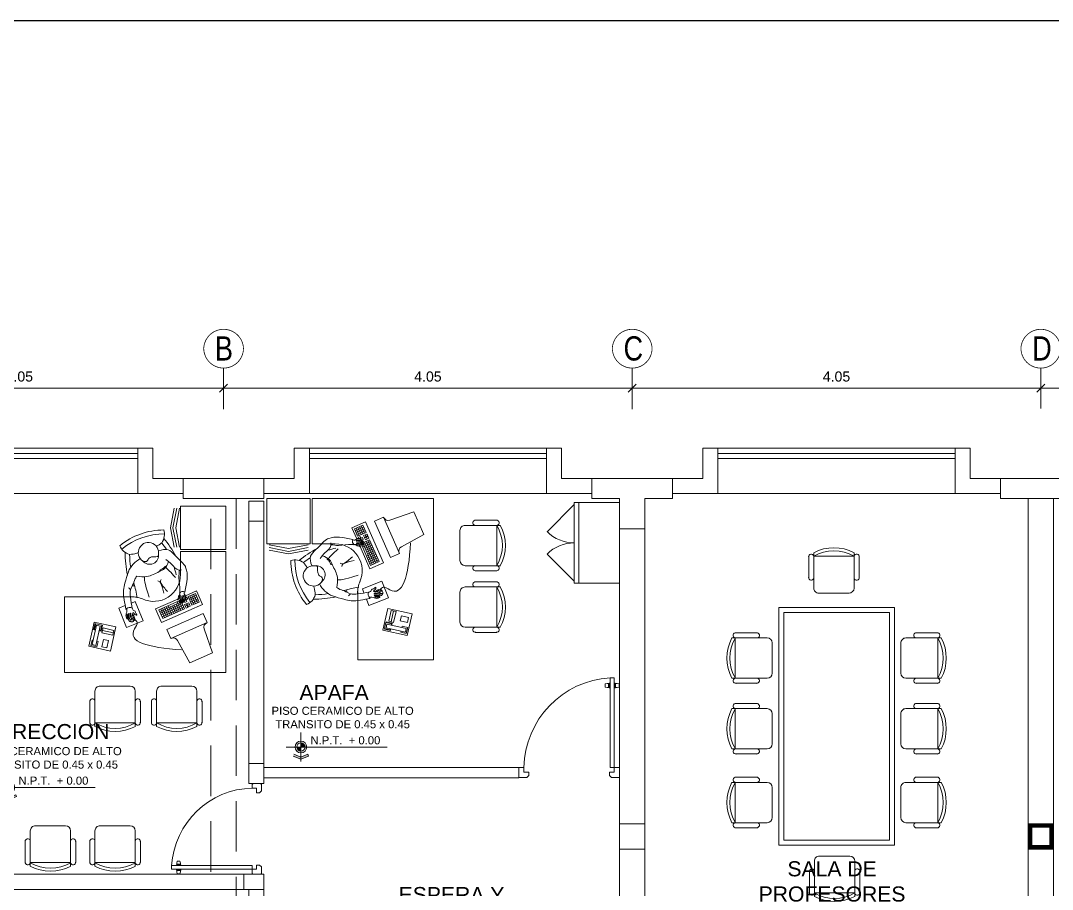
# Model space of a CAD drawing. Header units: millimetres. Extents: x 3354 to 3637, y 1117 to 1358.
# Drawn here: x 3380.99 to 3391.22, y 1235.96 to 1244.58 of the extents above; entities that cross this region are included whole.
import ezdxf

# ---------------------------------------------------------------- set-up
doc = ezdxf.new("R2010")
doc.units = ezdxf.units.MM
doc.linetypes.add('DASHED2', pattern=[0.375, 0.25, -0.125])
doc.layers.add('CASCO', color=252, linetype='Continuous', lineweight=9)
doc.layers.add('Efec-muebles', color=7, linetype='Continuous', lineweight=13, true_color=0x85826f)
doc.styles.add('1', font='arial.ttf')
doc.styles.get("Standard").update_dxf_attribs({"font": 'arial.ttf'})
doc.styles.add('style1', font='arial.ttf')
doc.styles.add('style2', font='arial.ttf')
doc.dimstyles.new('Esc  1  50', dxfattribs={"dimtxt": 0.1, "dimasz": 0.08, "dimexe": 0.2, "dimexo": 0.15, "dimgap": 0.065, "dimtad": 1, "dimzin": 4, "dimdsep": 46, "dimtxsty": 'Standard', "dimblk": 'OBLIQUE', "dimcen": 0.12, "dimdle": 0.15, "dimadec": 0, "dimazin": 0, "dimtfac": 1, "dimtix": 1, "dimtmove": 0, "dimatfit": 3, "dimldrblk": 'OBLIQUE', "dimfxl": 1, "dimarcsym": 0})

# ---------------------------------------------------------------- blocks, each defined once
blk = doc.blocks.new('SILLA1')
for p, q in [((-0.15, 0.25), (-0.366, 0.25)), ((-0.05, 0.2), (-0.4, 0.2)), ((-0.366, 0.2), (-0.366, -0.2)), ((-0.05, 0.2), (-0.15, 0.2)), ((0, -0.15), (0, 0.15)), ((-0.4, -0.2), (-0.05, -0.2)), ((-0.15, -0.25), (-0.366, -0.25))]:
    blk.add_line(p, q)
for centre, radius, start, end in [((-0.362, 0.225), 0.0256, 83.0309, 253.726), ((-0.153, 0.225), 0.0256, 286.274, 96.9691), ((-0.026, 0), 0.424, 151.8371, 208.1629), ((-0.026, 0), 0.394, 149.4733, 210.5267), ((-0.05, 0.15), 0.05, 0, 90), ((-0.362, -0.225), 0.0256, 106.274, 276.9691), ((-0.153, -0.225), 0.0256, 263.0309, 73.726), ((-0.05, -0.15), 0.05, 270, 0)]:
    blk.add_arc(centre, radius, start, end)
blk = doc.blocks.new('silla 01')
at = {"layer": 'Efec-muebles'}
for p, q in [((3688.676, 1239.913), (3688.676, 1240.263)), ((3689.076, 1240.263), (3689.076, 1239.913)), ((3688.626, 1240.013), (3688.626, 1240.228)), ((3688.676, 1240.228), (3689.076, 1240.228)), ((3689.126, 1240.013), (3689.126, 1240.228)), ((3688.676, 1239.913), (3688.676, 1240.013)), ((3689.026, 1239.863), (3688.726, 1239.863))]:
    blk.add_line(p, q, dxfattribs=at)
for centre, radius, start, end in [((3688.652, 1240.225), 0.0256, 16.274, 186.9691), ((3688.876, 1239.889), 0.424, 61.8371, 118.1629), ((3688.876, 1239.889), 0.394, 59.4733, 120.5267), ((3689.101, 1240.225), 0.0256, 353.0309, 163.726), ((3688.652, 1240.016), 0.0256, 173.0309, 343.726), ((3689.101, 1240.016), 0.0256, 196.274, 6.9691), ((3688.726, 1239.913), 0.05, 180, 270), ((3689.026, 1239.913), 0.05, 270, 0)]:
    blk.add_arc(centre, radius, start, end, dxfattribs=at)
blk = doc.blocks.new('ws')
at = {"layer": 'Efec-muebles'}
for p, q in [((-1204, 535), (-1204, 985)), ((-1204, 985), (-774, 985)), ((-774, 535), (-774, 985)), ((446, -615), (446, 985)), ((14, 770), (251, 851)), ((251, 851), (350, 626)), ((-363, 693), (-227, 753)), ((-337, 682), (-252, 720)), ((-252, 720), (-220, 648)), ((-227, 753), (-49, 347)), ((-49, 800), (-139, 760)), ((-139, 760), (20, 400)), ((110, 440), (-49, 800)), ((-363, 693), (-314, 583)), ((-337, 682), (-306, 610)), ((-330, 664), (-244, 702)), ((-322, 646), (-236, 684)), ((-320, 690), (-289, 618)), ((-314, 628), (-228, 666)), ((-306, 610), (-220, 648)), ((-303, 698), (-271, 626)), ((-286, 705), (-254, 633)), ((-269, 713), (-237, 641)), ((-246, 617), (-212, 632)), ((-246, 617), (-238, 599)), ((-238, 599), (-204, 614)), ((-229, 624), (-221, 606)), ((-212, 632), (-204, 614)), ((130, 506), (350, 626)), ((-1204, 535), (-774, 535)), ((-1183, 525), (-989, 487)), ((-796, 525), (-989, 487)), ((-308, 569), (-306, 566)), ((-301, 553), (-300, 551)), ((-298, 598), (-281, 606)), ((-298, 598), (-295, 591)), ((-294, 539), (-287, 521)), ((-291, 582), (-291, 582)), ((-291, 582), (-291, 582)), ((-291, 582), (-291, 582)), ((-291, 582), (-291, 582)), ((-286, 570), (-283, 565)), ((-282, 586), (-257, 597)), ((-282, 564), (-277, 567)), ((-281, 606), (-274, 589)), ((-278, 552), (-276, 548)), ((-276, 548), (-272, 550)), ((-274, 589), (-266, 571)), ((-271, 577), (-271, 577)), ((-267, 539), (-261, 542)), ((-266, 571), (-249, 579)), ((-264, 522), (-176, 321)), ((-263, 519), (-178, 557)), ((-263, 554), (-259, 555)), ((-263, 519), (-262, 520)), ((-259, 556), (-259, 555)), ((-259, 556), (-259, 555)), ((-257, 597), (-249, 579)), ((-255, 501), (-170, 539)), ((-253, 545), (-186, 575)), ((-247, 528), (-159, 329)), ((-237, 552), (-142, 336)), ((-235, 593), (-200, 608)), ((-235, 593), (-227, 575)), ((-230, 491), (-162, 521)), ((-227, 575), (-192, 590)), ((-220, 560), (-125, 344)), ((-217, 600), (-210, 582)), ((-203, 567), (-107, 351)), ((-200, 608), (-192, 590)), ((-186, 575), (-90, 359)), ((-1183, 498), (-989, 460)), ((-1183, 472), (-989, 434)), ((-796, 498), (-989, 460)), ((-796, 472), (-989, 434)), ((-280, 507), (-184, 288)), ((-222, 473), (-154, 503)), ((-216, 411), (-130, 449)), ((-214, 455), (-146, 485)), ((-208, 393), (-122, 431)), ((-206, 437), (-138, 467)), ((-200, 375), (-114, 413)), ((20, 400), (110, 440)), ((-192, 357), (-106, 395)), ((-184, 339), (-98, 377)), ((-184, 288), (-49, 347)), ((-176, 321), (-90, 359)), ((-65, 164), (-257, 87)), ((0, 0), (-65, 164)), ((-243, 50), (-257, 87)), ((0, 0), (-192, -77)), ((-192, -77), (-218, -13)), ((-54, -321), (-6, -105)), ((-6, -105), (235, -159)), ((28, -125), (4, -233)), ((28, -125), (76, -136)), ((28, -239), (52, -131)), ((52, -244), (76, -136)), ((129, -180), (118, -228)), ((201, -196), (129, -180)), ((235, -159), (186, -375)), ((190, -244), (201, -196)), ((-24, -246), (-38, -306)), ((-38, -306), (16, -318)), ((30, -258), (-24, -246)), ((37, -253), (-23, -240)), ((-23, -297), (-15, -261)), ((-23, -297), (169, -340)), ((177, -304), (-15, -261)), ((4, -233), (52, -244)), ((16, -318), (19, -306)), ((27, -270), (30, -258)), ((33, -271), (37, -253)), ((118, -228), (190, -244)), ((135, -294), (138, -282)), ((138, -282), (192, -294)), ((169, -340), (177, -304)), ((192, -294), (178, -355)), ((186, -375), (-54, -321)), ((-39, -312), (21, -326)), ((21, -326), (25, -308)), ((124, -342), (127, -330)), ((178, -355), (124, -342))]:
    blk.add_line(p, q, dxfattribs=at)
blk.add_lwpolyline([(-526, 535), (-754, 535), (-754, 985), (446, 985), (446, -615), (-304, -615), (-304, 61)], dxfattribs=at)
for centre, start, end in [((-526, 268), 335.3207, 90), ((-38, 52), 155.3207, 181.9749)]:
    blk.add_arc(centre, 267, start, end, dxfattribs=at)
at = {"layer": 'Efec-muebles', "extrusion": (0, 0, -1)}
for centre, major_axis, start_param, end_param in [((-2, 816), (-34.8, 34.8), 3.594349, 5.082004), ((-318, 558), (-27.6, 27.6), 4.538657, 6.000061), ((-30, -714), (-976, 976), 0.118248, 0.27238), ((-224, -811), (-945, 945), 0.499491, 0.560838), ((153, 463), (-34.8, 34.8), 5.082004, 6.569659), ((-923, 234), (-100, 100), 0.469121, 1.412689), ((-268, 374), (-682, 156), -0.906493, -0.232105), ((-268, 374), (-643, 147), -0.9139, -0.221799), ((-743, 217), (-71.2, 71.2), 2.905947, 7.480515), ((-30, -714), (-945, 945), 0.134396, 0.194827), ((-716, 229), (-63.1, 63.1), 0.611857, 3.252384), ((-707, 307), (-3.19, 3.19), 1.818, 2.771985), ((-453, 379), (-30.9, 30.9), 3.782714, 4.502916), ((-419, 302), (-30.9, 30.9), 5.647914, 6.368117), ((-713, 763), (-356, 356), 3.140526, 3.370844), ((-235, -122), (-356, 356), 0.351275, 0.575163), ((-452, 259), (-185, 185), 4.323725, 5.010285), ((-193, -719), (-586, 586), 0.476799, 0.664894), ((-862, 65), (-100, 100), 2.610757, 3.554325), ((-776, 1365), (-976, 976), 3.74069, 3.905198), ((-776, 1365), (-945, 945), 3.791329, 3.88905), ((-1107, -18), (-495, 495), 2.217761, 2.251642), ((-364, 5), (-23.6, 23.6), 5.91056, 7.025219), ((-148, 34), (-36.4, 36.4), 4.705455, 6.015849), ((-25, -98), (-136, 136), 0.187684, 0.400196), ((-86, 50), (-22.3, 22.3), 0.396124, 2.19757), ((-87, 50), (-23.1, 23.1), 2.19757, 3.722594)]:
    blk.add_ellipse(centre, major_axis=major_axis, ratio=1, start_param=start_param, end_param=end_param, dxfattribs=at)
at = {"layer": 'Efec-muebles'}
for points in [[(-590, 587), (-533, 615), (-443, 596), (-352, 577)], [(-595, 388), (-574, 412), (-554, 433), (-496, 485)], [(-840, 348), (-827, 331), (-814, 314), (-806, 296)], [(-504, 177), (-478, 175), (-455, 175), (-300, 224)], [(-84, 63), (-79, 65), (-69, 66), (-59, 67)]]:
    blk.add_open_spline(points, degree=3, dxfattribs=at)
for points, knots in [([(-760, 319), (-770, 352), (-789, 415), (-693, 498), (-621, 579), (-598, 586), (-590, 587)], [0, 0, 0, 0, 9.532038, 18.207793, 35.745539, 38.266635, 38.266635, 38.266635, 38.266635]), ([(-675, 388), (-661, 408), (-630, 452), (-566, 495), (-570, 536), (-571, 544)], [0, 0, 0, 0, 74.62432, 171.104527, 196.057214, 196.057214, 196.057214, 196.057214]), ([(-570, 526), (-545, 522), (-476, 512), (-399, 531), (-348, 527), (-340, 526)], [0, 0, 0, 0, 78.609055, 209.793155, 234.258253, 234.258253, 234.258253, 234.258253]), ([(-353, 574), (-347, 573), (-332, 569), (-320, 578), (-314, 583)], [0, 0, 0, 0, 20.047449, 42.706652, 42.706652, 42.706652, 42.706652]), ([(-343, 528), (-338, 529), (-325, 530), (-311, 510), (-293, 519), (-272, 499), (-276, 517), (-293, 525), (-310, 525), (-320, 538), (-301, 539), (-287, 539), (-272, 530), (-261, 517), (-252, 526), (-267, 540), (-284, 552), (-301, 551), (-325, 550), (-297, 554), (-282, 555), (-266, 546), (-256, 536), (-250, 528), (-242, 527), (-243, 537), (-253, 545), (-267, 559), (-288, 567), (-302, 568), (-322, 559), (-308, 571), (-293, 573), (-273, 566), (-261, 557), (-252, 551), (-244, 558), (-259, 568), (-271, 574), (-289, 582), (-305, 587), (-329, 566), (-298, 603), (-279, 585), (-266, 572)], [0, 0, 0, 0, 16.700622, 37.920393, 57.722967, 76.320525, 79.135347, 106.839111, 124.224527, 131.370165, 143.500478, 159.837634, 182.640574, 195.826271, 199.460263, 215.213782, 241.964373, 265.240295, 274.063876, 292.094699, 309.419403, 331.976076, 341.659584, 355.402924, 358.032611, 364.702259, 376.949542, 397.907312, 423.409386, 440.038955, 452.22354, 460.461452, 476.873029, 504.118942, 518.30264, 526.032023, 531.876082, 544.318011, 563.969266, 579.724081, 601.863171, 618.043065, 637.401737, 683.198014, 683.198014, 683.198014, 683.198014]), ([(-80, 82), (-71, 92), (-45, 122), (134, -27), (199, 206), (221, 546)], [0, 0, 0, 0, 36.609328, 108.844432, 533.316066, 533.316066, 533.316066, 533.316066]), ([(-510, 102), (-505, 136), (-494, 215), (-545, 301), (-582, 388), (-628, 406), (-654, 416)], [0, 0, 0, 0, 101.502402, 235.19588, 296.265583, 378.705508, 378.705508, 378.705508, 378.705508]), ([(-559, 335), (-561, 332), (-566, 326), (-577, 343), (-584, 362), (-597, 376), (-609, 386), (-601, 388), (-599, 390)], [0, 0, 0, 0, 0.907883, 1.888659, 4.559648, 7.759809, 7.93185, 8.726749, 8.726749, 8.726749, 8.726749]), ([(-657, 164), (-654, 178), (-647, 200), (-681, 213), (-700, 239), (-702, 273), (-702, 295), (-703, 305)], [0, 0, 0, 0, 34.755742, 59.439707, 96.046127, 129.633892, 161.451848, 161.451848, 161.451848, 161.451848]), ([(-725, 29), (-726, 54), (-728, 84), (-740, 111), (-742, 116)], [0, 0, 0, 0, 73.446903, 91.035608, 91.035608, 91.035608, 91.035608]), ([(-188, 56), (-226, 50), (-287, 39), (-376, 30), (-433, 71), (-483, 81), (-505, 98), (-510, 102)], [0, 0, 0, 0, 119.87096, 191.861065, 260.381088, 323.708303, 343.835111, 343.835111, 343.835111, 343.835111]), ([(-194, 57), (-188, 58), (-172, 59), (-166, 90), (-140, 90), (-130, 100), (-120, 108), (-123, 82), (-149, 68), (-148, 66), (-147, 66)], [0, 0, 0, 0, 1.687089, 4.6981, 7.451794, 8.411156, 9.17122, 11.821349, 13.948748, 13.987353, 13.987353, 13.987353, 13.987353]), ([(-553, 18), (-516, 6), (-456, -13), (-331, -41), (-243, -17), (-180, -6), (-179, -6)], [0, 0, 0, 0, 119.516883, 193.343108, 386.181835, 387.538205, 387.538205, 387.538205, 387.538205]), ([(-189, 2), (-180, 4), (-163, 7), (-140, -3), (-114, -9), (-97, -1), (-87, 4)], [0, 0, 0, 0, 2.730578, 5.114298, 7.557098, 10.646471, 10.646471, 10.646471, 10.646471]), ([(-87, 4), (-86, 6), (-80, 15), (-103, 5), (-115, 4), (-124, 5), (-142, 9), (-121, 8), (-108, 10), (-98, 13), (-79, 18), (-87, 28), (-103, 19), (-117, 14), (-150, 24), (-126, 22), (-117, 25), (-107, 25), (-97, 30), (-81, 28), (-75, 53), (-93, 42), (-106, 39), (-123, 38), (-135, 33), (-144, 41), (-132, 43), (-123, 44), (-109, 49), (-96, 53), (-86, 61), (-76, 66), (-75, 84), (-85, 80), (-90, 74), (-100, 65), (-116, 60), (-131, 60), (-140, 60), (-145, 63), (-147, 65), (-147, 66)], [0, 0, 0, 0, 6.913967, 26.029914, 40.675979, 47.856479, 58.289149, 74.51565, 80.190005, 100.255294, 113.400614, 119.45105, 128.931189, 162.12651, 176.691692, 193.290563, 201.061221, 210.02571, 222.031386, 237.156517, 252.988651, 262.758372, 282.947926, 300.570827, 313.914455, 319.843629, 325.254365, 339.290927, 355.257052, 368.61342, 379.169511, 392.262338, 405.23833, 411.573753, 418.805892, 429.81623, 452.549483, 465.855597, 476.071542, 479.897257, 483.622837, 483.622837, 483.622837, 483.622837]), ([(-83, 48), (-86, 51), (-89, 55), (-89, 58), (-89, 59)], [29.422592, 29.422592, 29.422592, 29.422592, 41.195612, 43.731007, 43.731007, 43.731007, 43.731007]), ([(-54, 46), (-62, 43), (-70, 41), (-78, 44), (-78, 44)], [0, 0, 0, 0, 23.174243, 23.852783, 23.852783, 23.852783, 23.852783])]:
    blk.add_open_spline(points, degree=3, knots=knots, dxfattribs=at)
blk = doc.blocks.new('cab')
at = {"layer": 'Efec-muebles'}
for p, q in [((-450, 0), (-450, -800)), ((0, 0), (-450, 0)), ((-404, 0), (-404, -800)), ((0, -800), (0, 0)), ((-450, -20), (-719, -289)), ((-450, -780), (-719, -511)), ((0, -800), (-450, -800)), ((0, -800), (-450, -800))]:
    blk.add_line(p, q, dxfattribs=at)
for centre, start, end in [((-450, -20), 225, 270), ((-450, -780), 90, 135)]:
    blk.add_arc(centre, 380, start, end, dxfattribs=at)
blk = doc.blocks.new('_Oblique')
at = {"color": 0, "linetype": 'ByBlock', "lineweight": -2}
blk.add_line((-0.5, -0.5), (0.5, 0.5), dxfattribs=at)
blk = doc.blocks.new('*D285')
at = {"layer": 'CASCO', "color": 0, "lineweight": -2, "transparency": 16777216}
for p, q in [((3356.336, 1272.603), (3356.336, 1273.01)), ((3360.386, 1272.603), (3360.386, 1273.01)), ((3356.186, 1272.81), (3360.536, 1272.81))]:
    blk.add_line(p, q, dxfattribs=at)
at = {"layer": 'Defpoints', "color": 0, "transparency": 16777216}
for p in [(3360.386, 1272.81), (3356.336, 1272.453), (3360.386, 1272.453)]:
    blk.add_point(p, dxfattribs=at)
at = {"layer": 'CASCO', "color": 0, "lineweight": -2, "transparency": 16777216, "xscale": 0.08, "yscale": 0.08, "zscale": 0.08, "rotation": 180}
blk.add_blockref('_Oblique', (3356.336, 1272.81), dxfattribs=at)
at = {"layer": 'CASCO', "color": 0, "lineweight": -2, "transparency": 16777216, "xscale": 0.08, "yscale": 0.08, "zscale": 0.08}
blk.add_blockref('_Oblique', (3360.386, 1272.81), dxfattribs=at)
at = {"layer": 'CASCO', "color": 0, "transparency": 16777216, "insert": (3358.361, 1272.926), "char_height": 0.1, "attachment_point": 5}
blk.add_mtext('4.05', dxfattribs=at)
blk = doc.blocks.new('*D286')
at = {"layer": 'CASCO', "color": 0, "lineweight": -2, "transparency": 16777216}
for p, q in [((3360.386, 1272.603), (3360.386, 1273.01)), ((3364.436, 1272.603), (3364.436, 1273.01)), ((3360.236, 1272.81), (3364.586, 1272.81))]:
    blk.add_line(p, q, dxfattribs=at)
at = {"layer": 'Defpoints', "color": 0, "transparency": 16777216}
for p in [(3364.436, 1272.81), (3360.386, 1272.453), (3364.436, 1272.453)]:
    blk.add_point(p, dxfattribs=at)
at = {"layer": 'CASCO', "color": 0, "lineweight": -2, "transparency": 16777216, "xscale": 0.08, "yscale": 0.08, "zscale": 0.08, "rotation": 180}
blk.add_blockref('_Oblique', (3360.386, 1272.81), dxfattribs=at)
at = {"layer": 'CASCO', "color": 0, "lineweight": -2, "transparency": 16777216, "xscale": 0.08, "yscale": 0.08, "zscale": 0.08}
blk.add_blockref('_Oblique', (3364.436, 1272.81), dxfattribs=at)
at = {"layer": 'CASCO', "color": 0, "transparency": 16777216, "insert": (3362.411, 1272.926), "char_height": 0.1, "attachment_point": 5}
blk.add_mtext('4.05', dxfattribs=at)
blk = doc.blocks.new('*D287')
at = {"layer": 'CASCO', "color": 0, "lineweight": -2, "transparency": 16777216}
for p, q in [((3364.436, 1272.603), (3364.436, 1273.01)), ((3368.486, 1272.608), (3368.486, 1273.01)), ((3364.286, 1272.81), (3368.636, 1272.81))]:
    blk.add_line(p, q, dxfattribs=at)
at = {"layer": 'Defpoints', "color": 0, "transparency": 16777216}
for p in [(3368.486, 1272.81), (3364.436, 1272.453), (3368.486, 1272.458)]:
    blk.add_point(p, dxfattribs=at)
at = {"layer": 'CASCO', "color": 0, "lineweight": -2, "transparency": 16777216, "xscale": 0.08, "yscale": 0.08, "zscale": 0.08, "rotation": 180}
blk.add_blockref('_Oblique', (3364.436, 1272.81), dxfattribs=at)
at = {"layer": 'CASCO', "color": 0, "lineweight": -2, "transparency": 16777216, "xscale": 0.08, "yscale": 0.08, "zscale": 0.08}
blk.add_blockref('_Oblique', (3368.486, 1272.81), dxfattribs=at)
at = {"layer": 'CASCO', "color": 0, "transparency": 16777216, "insert": (3366.461, 1272.926), "char_height": 0.1, "attachment_point": 5}
blk.add_mtext('4.05', dxfattribs=at)
blk = doc.blocks.new('*D288')
at = {"layer": 'CASCO', "color": 0, "lineweight": -2, "transparency": 16777216}
for p, q in [((3368.486, 1272.608), (3368.486, 1273.01)), ((3372.536, 1272.603), (3372.536, 1273.01)), ((3368.336, 1272.81), (3372.686, 1272.81))]:
    blk.add_line(p, q, dxfattribs=at)
at = {"layer": 'Defpoints', "color": 0, "transparency": 16777216}
for p in [(3372.536, 1272.81), (3368.486, 1272.458), (3372.536, 1272.453)]:
    blk.add_point(p, dxfattribs=at)
at = {"layer": 'CASCO', "color": 0, "lineweight": -2, "transparency": 16777216, "xscale": 0.08, "yscale": 0.08, "zscale": 0.08, "rotation": 180}
blk.add_blockref('_Oblique', (3368.486, 1272.81), dxfattribs=at)
at = {"layer": 'CASCO', "color": 0, "lineweight": -2, "transparency": 16777216, "xscale": 0.08, "yscale": 0.08, "zscale": 0.08}
blk.add_blockref('_Oblique', (3372.536, 1272.81), dxfattribs=at)
at = {"layer": 'CASCO', "color": 0, "transparency": 16777216, "insert": (3370.511, 1272.926), "char_height": 0.1, "attachment_point": 5}
blk.add_mtext('4.05', dxfattribs=at)
blk = doc.blocks.new('cgytutytry')
at = {"layer": 'CASCO'}
for p, q in [((-4.482, 891.175), (-4.487, 891.175)), ((-4.487, 891.175), (-4.487, 891.1)), ((-4.487, 891.1), (-4.487, 891.175)), ((-4.487, 891.175), (-4.482, 891.175)), ((-4.482, 891.18), (-4.482, 891.175)), ((-4.391, 891.18), (-4.482, 891.18)), ((-4.482, 891.175), (-4.482, 891.18)), ((-4.386, 891.126), (-4.432, 891.126)), ((-4.432, 891.126), (-4.432, 891.08)), ((-4.391, 891.18), (-4.391, 891.175)), ((-4.391, 891.18), (-4.391, 891.175)), ((-4.386, 891.175), (-4.391, 891.175)), ((-4.391, 891.175), (-4.386, 891.175)), ((-4.386, 891.175), (-4.386, 891.126)), ((-4.386, 891.175), (-4.386, 891.126)), ((-4.386, 891.085), (-4.386, 891.126)), ((-4.386, 891.126), (-3.497, 891.126)), ((-3.598, 891.132), (-3.598, 891.14)), ((-3.598, 891.14), (-3.594, 891.14)), ((-3.55, 891.132), (-3.598, 891.132)), ((-3.594, 891.155), (-3.589, 891.175)), ((-3.594, 891.14), (-3.594, 891.155)), ((-3.589, 891.175), (-3.559, 891.175)), ((-3.559, 891.175), (-3.554, 891.155)), ((-3.554, 891.155), (-3.554, 891.137)), ((-3.554, 891.137), (-3.55, 891.137)), ((-3.55, 891.137), (-3.55, 891.132)), ((-3.497, 891.126), (-3.497, 891.085)), ((-4.467, 891.08), (-4.487, 891.1)), ((-4.467, 891.08), (-4.487, 891.1)), ((-4.432, 891.08), (-4.467, 891.08)), ((-4.432, 891.08), (-4.467, 891.08)), ((-3.497, 891.085), (-4.386, 891.085)), ((-3.598, 891.075), (-3.598, 891.08)), ((-3.598, 891.08), (-3.55, 891.08)), ((-3.594, 891.075), (-3.598, 891.075)), ((-3.594, 891.057), (-3.594, 891.075)), ((-3.589, 891.037), (-3.594, 891.057)), ((-3.559, 891.037), (-3.589, 891.037)), ((-3.554, 891.057), (-3.559, 891.037)), ((-3.55, 891.075), (-3.554, 891.075)), ((-3.554, 891.075), (-3.554, 891.057)), ((-3.55, 891.08), (-3.55, 891.075)), ((-4.467, 890.281), (-4.487, 890.261)), ((-4.487, 890.261), (-4.467, 890.281)), ((-4.487, 890.261), (-4.487, 890.185)), ((-4.487, 890.185), (-4.487, 890.261)), ((-4.467, 890.281), (-4.433, 890.281)), ((-4.467, 890.281), (-4.433, 890.281)), ((-4.433, 890.281), (-4.433, 890.231)), ((-4.433, 890.231), (-4.386, 890.231)), ((-4.386, 890.231), (-4.386, 890.185)), ((-4.386, 890.231), (-4.386, 890.185)), ((-4.487, 890.185), (-4.482, 890.185)), ((-4.482, 890.185), (-4.487, 890.185)), ((-4.482, 890.185), (-4.482, 890.18)), ((-4.482, 890.18), (-4.482, 890.185)), ((-4.482, 890.18), (-4.391, 890.18)), ((-4.391, 890.185), (-4.386, 890.185)), ((-4.391, 890.185), (-4.391, 890.18)), ((-4.386, 890.185), (-4.391, 890.185)), ((-4.391, 890.185), (-4.391, 890.18))]:
    blk.add_line(p, q, dxfattribs=at)
for points in [[(-4.432, 891.08), (-4.432, 891.126), (-4.386, 891.126)], [(-4.386, 890.231), (-4.433, 890.231), (-4.433, 890.281)]]:
    blk.add_lwpolyline(points, dxfattribs=at)
for points in [[(-3.497, 891.126), (-3.497, 891.085), (-4.386, 891.085), (-4.386, 891.126)], [(-3.55, 891.132), (-3.55, 891.137), (-3.598, 891.137), (-3.598, 891.132)], [(-3.554, 891.14), (-3.554, 891.155), (-3.559, 891.175), (-3.589, 891.175), (-3.594, 891.155), (-3.594, 891.14)], [(-3.55, 891.08), (-3.55, 891.075), (-3.598, 891.075), (-3.598, 891.08)], [(-3.554, 891.071), (-3.554, 891.057), (-3.559, 891.037), (-3.589, 891.037), (-3.594, 891.057), (-3.594, 891.071)]]:
    blk.add_lwpolyline(points, close=True, dxfattribs=at)
blk.add_arc((-4.408, 891.143), 0.913, 271.3362, 356.359, dxfattribs=at)
blk = doc.blocks.new('dtyrdyt')
at = {"layer": 'CASCO'}
h = blk.add_hatch(color=256, dxfattribs=at)
h.paths.add_polyline_path([(850.126, 424.939), (850.167, 424.939, 0.414214), (850.126, 424.98)])
h.paths.add_polyline_path([(850.126, 424.898), (850.126, 424.939), (850.084, 424.939, 0.414214)])
blk.add_hatch(color=256, dxfattribs=at).paths.add_polyline_path([(850.126, 424.839), (850.057, 424.867), (850.049, 424.849), (850.126, 424.818), (850.202, 424.849), (850.194, 424.867)])
for p, q in [((850.126, 424.939), (850.126, 425.084)), ((849.981, 424.939), (850.981, 424.939)), ((850.126, 424.939), (850.126, 424.795)), ((850.126, 424.818), (850.049, 424.849)), ((850.126, 424.839), (850.057, 424.867)), ((850.126, 424.839), (850.194, 424.867)), ((850.126, 424.818), (850.202, 424.849)), ((850.202, 424.849), (850.194, 424.867))]:
    blk.add_line(p, q, dxfattribs=at)
for radius in [0.0578, 0.0413]:
    blk.add_circle((850.126, 424.939), radius, dxfattribs=at)
blk = doc.blocks.new('1PIDS')
at = {"layer": 'CASCO', "lineweight": 0}
for p, q in [((3357.186, 1272.217), (3359.536, 1272.217)), ((3363.586, 1272.217), (3361.236, 1272.217)), ((3367.636, 1272.217), (3365.286, 1272.217)), ((3357.186, 1271.767), (3359.536, 1271.767)), ((3363.586, 1271.767), (3361.236, 1271.767)), ((3367.636, 1271.767), (3365.286, 1271.767))]:
    blk.add_line(p, q, dxfattribs=at)
at = {"layer": 'CASCO'}
for p, q in [((3364.311, 1268.492), (3364.561, 1268.492)), ((3364.311, 1268.242), (3364.561, 1268.242))]:
    blk.add_line(p, q, dxfattribs=at)
at = {"layer": 'CASCO', "ltscale": 2, "const_width": 0.0076}
for points in [[(3360.583, 1273.207, 0.951688), (3360.189, 1273.207, 1)], [(3364.633, 1273.207, 0.951688), (3364.239, 1273.207, 1)], [(3368.683, 1273.207, 0.951688), (3368.289, 1273.207, 1)]]:
    blk.add_lwpolyline(points, format="xyb", close=True, dxfattribs=at)
at = {"layer": 'CASCO'}
for points in [[(3359.536, 1272.163), (3357.186, 1272.163), (3357.186, 1272.113), (3359.536, 1272.113), (3359.536, 1272.163)], [(3361.236, 1272.163), (3363.586, 1272.163), (3363.586, 1272.113), (3361.236, 1272.113), (3361.236, 1272.163)], [(3365.286, 1272.163), (3367.636, 1272.163), (3367.636, 1272.113), (3365.286, 1272.113), (3365.286, 1272.163)], [(3359.986, 1271.717), (3359.986, 1271.917), (3360.786, 1271.917), (3360.786, 1271.717), (3359.986, 1271.717)], [(3368.086, 1271.717), (3368.086, 1271.917), (3368.886, 1271.917), (3368.886, 1271.717), (3368.086, 1271.717)], [(3363.311, 1268.949), (3360.786, 1268.949), (3360.786, 1269.049), (3363.311, 1269.049), (3363.311, 1268.949)]]:
    blk.add_lwpolyline(points, dxfattribs=at)
at = {"layer": 'CASCO', "ltscale": 2}
for points in [[(3359.536, 1272.217), (3359.686, 1272.217), (3359.686, 1271.917), (3359.986, 1271.917), (3359.986, 1271.767), (3359.536, 1271.767)], [(3361.236, 1272.217), (3361.086, 1272.217), (3361.086, 1271.917), (3360.786, 1271.917), (3360.786, 1271.767), (3361.236, 1271.767)], [(3364.036, 1271.917), (3363.736, 1271.917), (3363.736, 1272.217), (3363.586, 1272.217), (3363.586, 1271.767), (3364.036, 1271.767)], [(3365.286, 1272.217), (3365.136, 1272.217), (3365.136, 1271.917), (3364.836, 1271.917), (3364.836, 1271.767), (3365.286, 1271.767)], [(3368.361, 1268.492), (3368.611, 1268.492), (3368.611, 1271.717), (3368.361, 1271.717)], [(3360.786, 1269.091), (3360.786, 1271.492), (3360.636, 1271.492), (3360.636, 1269.091)], [(3360.786, 1271.492), (3360.636, 1271.492), (3360.636, 1269.091), (3360.786, 1269.091)], [(3364.561, 1271.417), (3364.311, 1271.417), (3364.311, 1268.492), (3364.561, 1268.492)], [(3360.586, 1267.842), (3360.586, 1267.992), (3357.611, 1267.992), (3357.611, 1269.504), (3357.461, 1269.504), (3357.461, 1268.998), (3357.461, 1267.992), (3357.361, 1267.992), (3357.361, 1267.842)], [(3364.561, 1268.242), (3364.311, 1268.242), (3364.311, 1267.517), (3364.561, 1267.517)], [(3360.786, 1265.242), (3360.786, 1267.842), (3360.636, 1267.842), (3360.636, 1265.242)]]:
    blk.add_lwpolyline(points, close=True, dxfattribs=at)
for points in [[(3367.786, 1271.767), (3368.086, 1271.767), (3368.086, 1271.917), (3367.786, 1271.917), (3367.786, 1272.217), (3367.636, 1272.217), (3367.636, 1271.767), (3367.636, 1271.767), (3367.786, 1271.767), (3367.786, 1271.767)], [(3368.461, 1265.467), (3368.461, 1266.467), (3368.461, 1266.467), (3366.536, 1266.467), (3366.536, 1266.617), (3368.361, 1266.617), (3368.361, 1268.242), (3368.611, 1268.242), (3368.611, 1265.017), (3368.611, 1265.017), (3368.461, 1265.017), (3368.461, 1265.317), (3368.361, 1265.317), (3368.361, 1265.467), (3368.461, 1265.467)]]:
    blk.add_lwpolyline(points, dxfattribs=at)
at = {"layer": 'CASCO'}
for points in [[(3364.036, 1271.717), (3364.311, 1271.717), (3364.311, 1271.417), (3364.561, 1271.417), (3364.561, 1271.717), (3364.836, 1271.717), (3364.836, 1271.917), (3364.836, 1271.917), (3364.036, 1271.917), (3364.036, 1271.917)], [(3360.636, 1271.692), (3360.636, 1271.492), (3360.786, 1271.492), (3360.786, 1271.692)], [(3360.636, 1269.091), (3360.636, 1268.891), (3360.786, 1268.891), (3360.786, 1269.091)], [(3364.311, 1268.492), (3364.311, 1268.242), (3364.561, 1268.242), (3364.561, 1268.492)], [(3364.561, 1268.492), (3364.561, 1268.242), (3364.311, 1268.242), (3364.311, 1268.492)], [(3368.611, 1268.492), (3368.611, 1268.242), (3368.361, 1268.242), (3368.361, 1268.492)], [(3360.786, 1267.992), (3360.586, 1267.992), (3360.586, 1267.842), (3360.786, 1267.842)]]:
    blk.add_lwpolyline(points, close=True, dxfattribs=at)
at = {"layer": 'CASCO', "linetype": 'DASHED2', "ltscale": 2}
blk.add_lwpolyline([(3360.261, 1271.717), (3360.511, 1271.717), (3360.511, 1265.017), (3360.261, 1265.017)], close=True, dxfattribs=at)
at = {"layer": 'CASCO', "const_width": 0.04}
blk.add_lwpolyline([(3368.591, 1268.472), (3368.591, 1268.262), (3368.381, 1268.262), (3368.381, 1268.472)], close=True, dxfattribs=at)
at = {"layer": 'CASCO', "lineweight": 13, "xscale": -1, "rotation": 270}
blk.add_blockref('cgytutytry', (2473.131, 1273.437), dxfattribs=at)
at = {"layer": 'CASCO'}
for p in [(2511.026, 844.314), (2508.132, 843.913)]:
    blk.add_blockref('dtyrdyt', p, dxfattribs=at)
at = {"layer": 'CASCO', "lineweight": 13, "xscale": 0.8987721855792649, "yscale": 0.8987721855792649, "zscale": 0.8987721855792649, "rotation": 180}
blk.add_blockref('cgytutytry', (3356.728, 2068.96), dxfattribs=at)
at = {"layer": 'CASCO', "style": 'style1', "width": 0.8}
for s, p in [('B', (3360.3, 1273.085)), ('C', (3364.35, 1273.085)), ('D', (3368.4, 1273.085))]:
    blk.add_text(s, height=0.24, dxfattribs=at).set_placement(p)
at = {"layer": 'CASCO', "style": '1'}
for p in [(3361.247, 1269.28), (3358.353, 1268.88)]:
    blk.add_text('N.P.T.  + 0.00', height=0.08, dxfattribs=at).set_placement(p)
at = {"layer": 'CASCO'}
for s, insert, char_height, width, attachment_point, style in [('\\A1;APAFA', (3361.481, 1269.794), 0.15, 4.61659, 5, 'style2'), ('PISO CERAMICO DE ALTO\\PTRANSITO DE 0.45 x 0.45', (3361.566, 1269.438), 0.07998, 2.09636, 8, '1'), ('\\A1;DIRECCION', (3358.667, 1269.405), 0.15, 4.61659, 5, 'style2'), ('PISO CERAMICO DE ALTO\\PTRANSITO DE 0.45 x 0.45', (3358.672, 1269.038), 0.07998, 2.09636, 8, '1'), ('\\A1;SALA DE  \\PPROFESORES', (3366.417, 1267.92), 0.15, 4.61659, 5, 'style2'), ('\\A1;ESPERA Y \\PSECRETARIA', (3362.645, 1267.664), 0.15, 4.61659, 5, 'style2')]:
    blk.add_mtext(s, dxfattribs=dict(at, insert=insert, char_height=char_height, width=width, attachment_point=attachment_point, style=style))
for base, p1, p2, picture, middle in [((3360.386, 1272.81), (3356.336, 1272.453), (3360.386, 1272.453), '*D285', (3358.361, 1272.926)), ((3364.436, 1272.81), (3360.386, 1272.453), (3364.436, 1272.453), '*D286', (3362.411, 1272.926)), ((3368.486, 1272.81), (3364.436, 1272.453), (3368.486, 1272.458), '*D287', (3366.461, 1272.926)), ((3372.536, 1272.81), (3368.486, 1272.458), (3372.536, 1272.453), '*D288', (3370.511, 1272.926))]:
    dim = blk.add_linear_dim(base=base, p1=p1, p2=p2, dimstyle='Esc  1  50', dxfattribs=at)
    dim.commit()
    dim.dimension.update_dxf_attribs({"geometry": picture, "text_midpoint": middle})

msp = doc.modelspace()

# ---------------------------------------------------------------- linework, layer by layer
at = {"ltscale": 2}
msp.add_lwpolyline([(3363.18, 1244.578), (3409.498, 1244.578), (3409.498, 1208.439), (3363.18, 1208.439)], close=True, dxfattribs=at)
at = {"layer": 'Efec-muebles'}
for p, q in [((3389.653, 1238.76), (3388.506, 1238.76)), ((3388.506, 1238.76), (3388.506, 1236.404)), ((3389.653, 1236.404), (3389.653, 1238.76)), ((3389.603, 1238.71), (3388.556, 1238.71)), ((3388.556, 1238.71), (3388.556, 1236.454)), ((3389.603, 1236.454), (3389.603, 1238.71)), ((3388.506, 1236.404), (3389.653, 1236.404)), ((3388.556, 1236.454), (3389.603, 1236.454))]:
    msp.add_line(p, q, dxfattribs=at)

# ---------------------------------------------------------------- block references
at = {"layer": 'CASCO'}
msp.add_blockref('1PIDS', (22.618, -31.877), dxfattribs=at)
at = {"layer": 'Efec-muebles', "xscale": 0.001, "yscale": 0.001, "zscale": 0.001}
for name, p in [('ws', (3384.637, 1238.856)), ('cab', (3386.929, 1239.8))]:
    msp.add_blockref(name, p, dxfattribs=at)
at = {"layer": 'Efec-muebles', "xscale": 0.001, "yscale": 0.001, "zscale": 0.001, "rotation": 270}
msp.add_blockref('ws', (3382.042, 1238.561), dxfattribs=at)
at = {"layer": 'Efec-muebles', "xscale": -1}
for name, p, rotation in [('silla 01', (2145.484, -2449.502), 269.9999999994789), ('silla 01', (2145.484, -2450.113), 269.9999999994789), ('SILLA1', (3388.442, 1238.258), 180), ('SILLA1', (3388.442, 1237.557), 180), ('SILLA1', (3388.442, 1236.826), 180), ('SILLA1', (3389.06, 1236.295), 270)]:
    msp.add_blockref(name, p, dxfattribs=dict(at, rotation=rotation))
at = {"layer": 'Efec-muebles'}
for name, p, rotation in [('SILLA1', (3389.053, 1238.902), 270), ('SILLA1', (3389.717, 1238.258), 180), ('silla 01', (7070.805, 2477.844), 180), ('silla 01', (7071.416, 2477.844), 180), ('SILLA1', (3389.717, 1237.557), 180), ('SILLA1', (3389.717, 1236.826), 180), ('silla 01', (7070.164, 2476.458), 180), ('silla 01', (7070.805, 2476.458), 180)]:
    msp.add_blockref(name, p, dxfattribs=dict(at, rotation=rotation))

doc.saveas('drawing.dxf')
